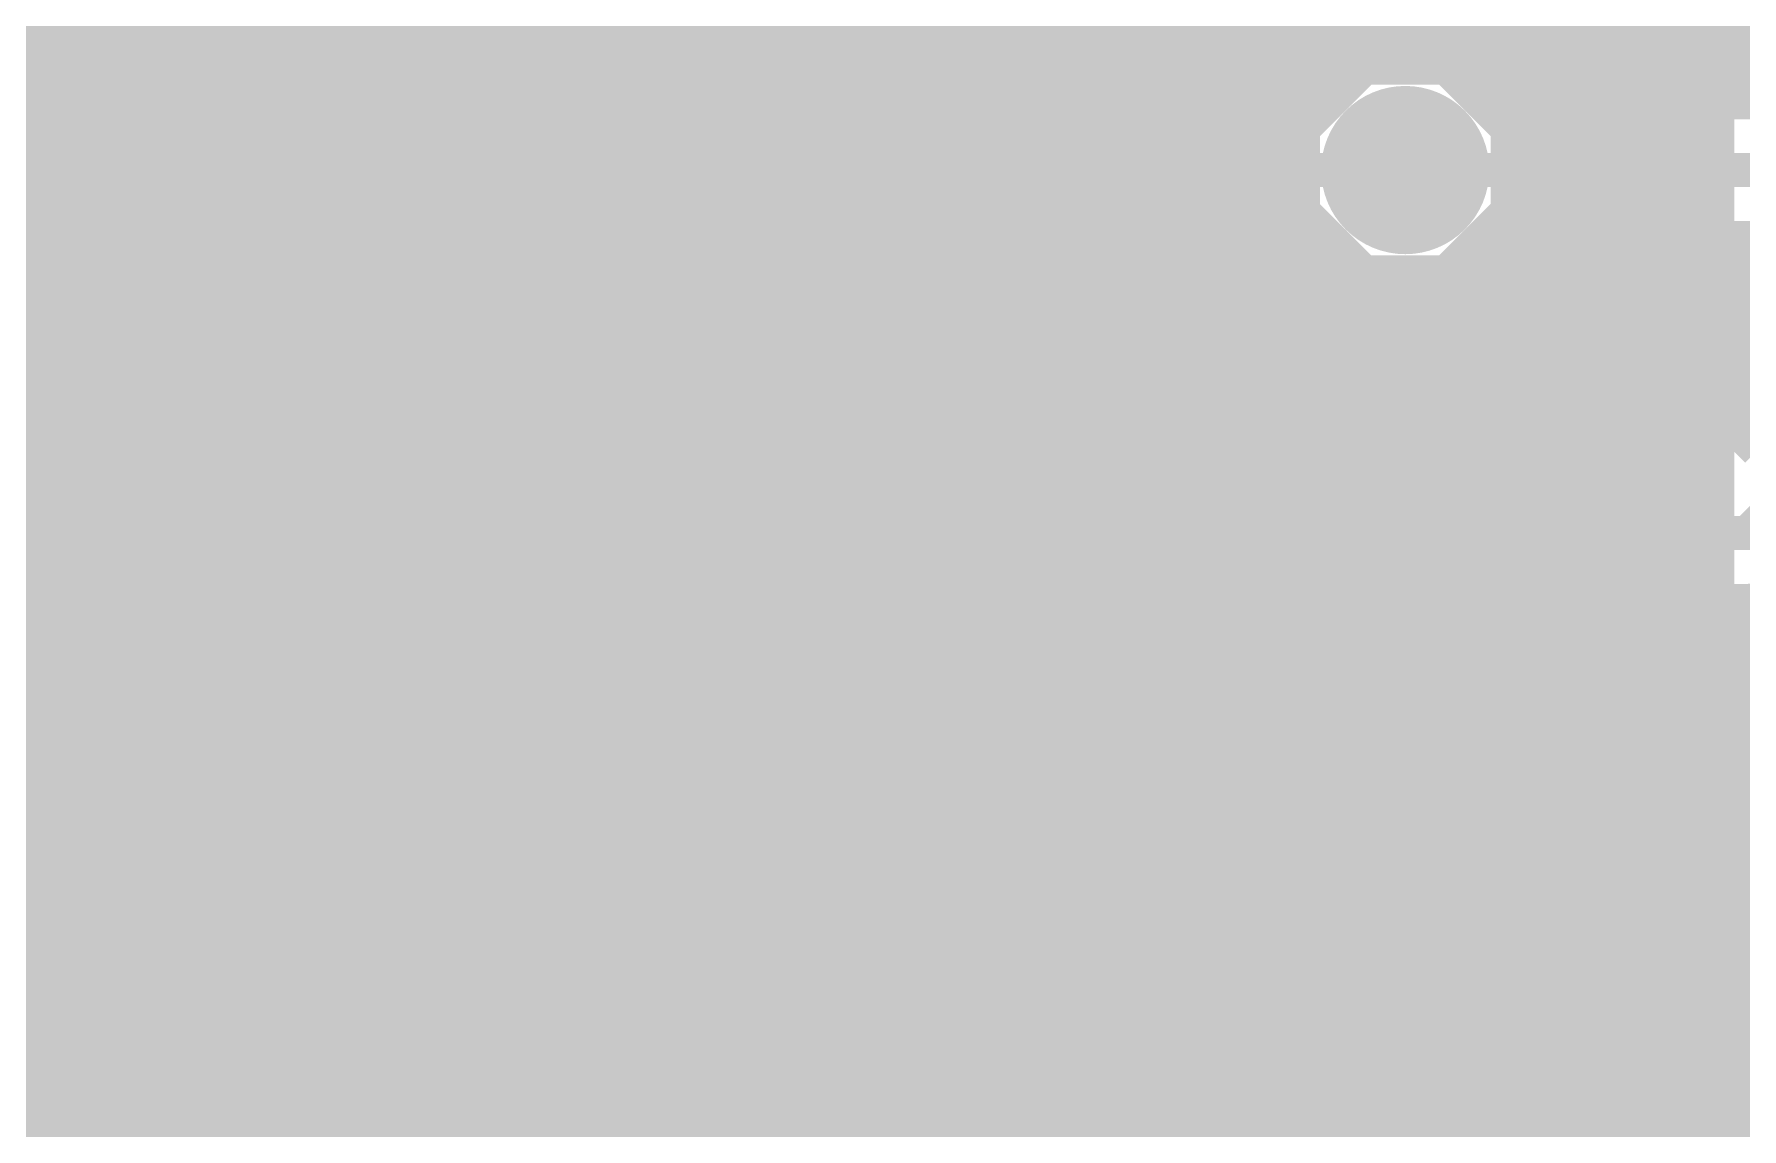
# Model space of a CAD drawing. Extents: x -6 to 196, y -52 to 46.
# Drawn here: x 6.57 to 16.73, y 0.27 to 6.78 of the extents above; entities that cross this region are included whole.
import ezdxf

# ---------------------------------------------------------------- set-up
doc = ezdxf.new("R2010")
doc.units = 0
doc.header["$MEASUREMENT"] = 0
doc.layers.get('0').update_dxf_attribs({"linetype": 'CONTINUOUS'})
for name, color, linetype in [('22-304-1_BOT', 7, 'CONTINUOUS'), ('22-304-1_DRD', 7, 'CONTINUOUS'), ('22-304-1_GND', 6, 'CONTINUOUS'), ('22-304-1_IN1', 4, 'CONTINUOUS'), ('22-304-1_SMT', 5, 'CONTINUOUS'), ('22-304-1_SPT', 10, 'CONTINUOUS'), ('22-304-1_SST', 14, 'CONTINUOUS'), ('22-304-1_TOP', 9, 'CONTINUOUS'), ('THRUHOLE_TAP', 13, 'CONTINUOUS')]:
    doc.layers.add(name, color=color, linetype=linetype)

# ---------------------------------------------------------------- blocks, each defined once
blk = doc.blocks.new('ROUND_57')
at = {"const_width": 0.35052}
blk.add_lwpolyline([(-0.17526, 0, 1), (0.17526, 0, 1)], format="xyb", close=True, dxfattribs=at)
blk = doc.blocks.new('ROUND_63')
at = {"const_width": 0.35052}
blk.add_lwpolyline([(-0.17526, 0, 1), (0.17526, 0, 1)], format="xyb", close=True, dxfattribs=at)
blk = doc.blocks.new('ROUND_83')
at = {"const_width": 0.50038}
blk.add_lwpolyline([(-0.25019, 0, 1), (0.25019, 0, 1)], format="xyb", close=True, dxfattribs=at)
blk = doc.blocks.new('ROUND_86')
at = {"const_width": 0.50038}
blk.add_lwpolyline([(-0.25019, 0, 1), (0.25019, 0, 1)], format="xyb", close=True, dxfattribs=at)
blk = doc.blocks.new('ROUND_11')
at = {"const_width": 0.35052}
blk.add_lwpolyline([(-0.17526, 0, 1), (0.17526, 0, 1)], format="xyb", close=True, dxfattribs=at)
blk = doc.blocks.new('RECTANGLE_9')
blk.add_solid([(0.9017, 0.508), (0.9017, -0.508), (-0.9017, 0.508), (-0.9017, -0.508)])
blk = doc.blocks.new('ROUND_88')
at = {"const_width": 0.10033}
blk.add_lwpolyline([(-0.050164, 0, 1), (0.050164, 0, 1)], format="xyb", close=True, dxfattribs=at)

msp = doc.modelspace()

# ---------------------------------------------------------------- linework, layer by layer
at = {"layer": '22-304-1_BOT', "const_width": 0.254}
for points in [[(15.9512, 43.942), (15.9512, -4.064)], [(16.1798, 43.942), (16.1798, -4.064)], [(16.4084, 43.942), (16.4084, -4.064)], [(7.2644, 38.67912), (7.2644, -1.46558)], [(13.8938, 38.61308), (13.8938, -1.46304)], [(13.4366, 38.58514), (13.4366, -1.46304)], [(13.6652, 38.58006), (13.6652, -1.46304)], [(14.1224, 32.67202), (14.1224, 6.2611)], [(14.351, 32.51962), (14.351, 6.5278)], [(16.51, 31.877), (16.51, -4.064)], [(9.0932, 23.66264), (9.0932, -1.49098)], [(8.8646, 23.42642), (8.8646, -1.57226)], [(14.5796, 20.04568), (14.5796, 6.62686)], [(13.208, 19.87296), (13.208, -1.46304)], [(10.4648, 19.72818), (10.4648, -1.90754)], [(15.7226, 19.71802), (15.7226, -4.064)], [(14.8082, 19.6723), (14.8082, 6.63956)], [(9.3218, 19.51736), (9.3218, -1.46304)], [(10.2362, 19.51736), (10.2362, -1.95072)], [(15.0368, 19.54784), (15.0368, 6.57352)], [(15.2654, 19.51736), (15.2654, 6.38556)], [(15.494, 19.56562), (15.494, -4.064)], [(9.5504, 19.37766), (9.5504, -1.4859)], [(9.779, 19.33956), (9.779, -1.55956)], [(10.0076, 19.37766), (10.0076, -1.69926)], [(12.9794, 16.09344), (12.9794, -1.46304)], [(12.065, 15.9512), (12.065, 6.25094)], [(7.493, 15.89532), (7.493, 5.82168)], [(12.2936, 15.8496), (12.2936, 6.25602)], [(12.5222, 15.8369), (12.5222, 6.17728)], [(12.7508, 15.90548), (12.7508, 5.969)], [(7.0358, 15.748), (7.0358, -1.50622)], [(8.636, 15.68196), (8.636, 6.03504)], [(6.8072, 15.53718), (6.8072, -1.60274)], [(7.7216, 15.58798), (7.7216, 6.12902)], [(10.6934, 15.58036), (10.6934, -1.6764)], [(6.5786, 15.46098), (6.5786, -1.77292)], [(7.9502, 15.47622), (7.9502, 6.24078)], [(8.1788, 15.45336), (8.1788, 6.2611)], [(8.4074, 15.51178), (8.4074, 6.20268)], [(11.8364, 15.45844), (11.8364, 6.16204)], [(10.922, 15.3162), (10.922, -1.54686)], [(11.6078, 15.27048), (11.6078, 5.92836)], [(11.1506, 15.2146), (11.1506, -1.47828)], [(11.3792, 15.2019), (11.3792, -1.46558)], [(16.51, 6.6802), (5.6515, 6.6802)], [(14.25702, 6.4516), (5.71246, 6.4516)], [(16.51, 6.4516), (15.20444, 6.4516)], [(7.89432, 6.223), (5.69468, 6.223)], [(11.95832, 6.223), (8.36168, 6.223)], [(14.10462, 6.223), (12.42568, 6.223)], [(16.51, 6.223), (15.35938, 6.223)], [(7.58698, 5.9944), (5.588, 5.9944)], [(11.65098, 5.9944), (8.66902, 5.9944)], [(14.05636, 5.9944), (12.73302, 5.9944)], [(16.51, 5.9944), (15.40764, 5.9944)], [(7.47522, 5.7658), (5.30098, 5.7658)], [(11.53922, 5.7658), (8.78078, 5.7658)], [(14.08684, 5.7658), (12.84478, 5.7658)], [(14.1224, 5.67436), (14.1224, -1.46304)], [(16.51, 5.7658), (15.37716, 5.7658)], [(7.45236, 5.5372), (-3.937, 5.5372)], [(11.51636, 5.5372), (8.8011, 5.5372)], [(14.2113, 5.5372), (12.8651, 5.5372)], [(16.51, 5.5372), (15.2527, 5.5372)], [(15.2654, 5.55244), (15.2654, -4.064)], [(14.351, 5.4102), (14.351, -1.46304)], [(15.0368, 5.36448), (15.0368, -4.064)], [(7.51078, 5.3086), (-3.937, 5.3086)], [(7.493, 5.35432), (7.493, -1.47574)], [(11.57478, 5.3086), (8.74268, 5.3086)], [(14.58468, 5.3086), (12.80668, 5.3086)], [(14.5796, 5.3086), (14.5796, -4.064)], [(14.8082, 5.2959), (14.8082, -4.064)], [(16.51, 5.3086), (14.87932, 5.3086)], [(11.6078, 5.24764), (11.6078, -1.4986)], [(12.7508, 5.207), (12.7508, -1.46304)], [(7.68096, 5.08), (-3.937, 5.08)], [(11.74496, 5.08), (8.57504, 5.08)], [(8.636, 5.14096), (8.636, -1.72212)], [(16.51, 5.08), (12.63904, 5.08)], [(7.7216, 5.04698), (7.7216, -1.5367)], [(8.4074, 4.97078), (8.4074, -1.9939)], [(11.8364, 5.01142), (11.8364, -1.5875)], [(12.5222, 4.99618), (12.5222, -1.46304)], [(7.9502, 4.93522), (7.9502, -1.65608)], [(8.1788, 4.91236), (8.1788, -1.87198)], [(12.065, 4.92252), (12.065, -1.74752)], [(12.2936, 4.91998), (12.2936, -1.46304)], [(16.51, 4.8514), (-3.937, 4.8514)], [(16.51, 4.6228), (-3.937, 4.6228)], [(16.51, 4.3942), (5.42036, 4.3942)], [(16.51, 4.1656), (5.65404, 4.1656)], [(16.51, 3.937), (5.74294, 3.937)], [(16.51, 3.7084), (5.74802, 3.7084)], [(16.51, 3.4798), (5.66928, 3.4798)], [(16.51, 3.2512), (5.461, 3.2512)], [(16.51, 3.0226), (1.76784, 3.0226)], [(16.51, 2.794), (2.11074, 2.794)], [(16.51, 2.5654), (2.38506, 2.5654)], [(16.51, 2.3368), (2.60858, 2.3368)], [(16.51, 2.1082), (2.79654, 2.1082)], [(16.51, 1.8796), (2.95402, 1.8796)], [(16.51, 1.651), (3.08864, 1.651)], [(16.51, 1.4224), (3.2004, 1.4224)], [(16.51, 1.1938), (3.29184, 1.1938)], [(16.51, 0.9652), (3.3655, 0.9652)], [(16.51, 0.7366), (3.42392, 0.7366)], [(16.51, 0.508), (3.46456, 0.508)], [(16.51, 0.2794), (3.48996, 0.2794)]]:
    msp.add_lwpolyline(points, dxfattribs=at)
for points in [[(14.732, 6.64464, 0.4142136), (14.05636, 5.969)], [(15.40764, 5.969, 0.4142136), (14.732, 6.64464)], [(8.128, 6.26364, 0.4142136), (7.45236, 5.588)], [(8.128, 6.26364, 0.4142136), (7.45236, 5.588)], [(8.80364, 5.588, 0.4142136), (8.128, 6.26364)], [(8.80364, 5.588, 0.4142136), (8.128, 6.26364)], [(12.192, 6.26364, 0.4142136), (11.51636, 5.588)], [(12.192, 6.26364, 0.4142136), (11.51636, 5.588)], [(12.86764, 5.588, 0.4142136), (12.192, 6.26364)], [(12.86764, 5.588, 0.4142136), (12.192, 6.26364)], [(14.05636, 5.969, 0.4142136), (14.732, 5.29336)], [(14.732, 5.29336, 0.4142136), (15.40764, 5.969)], [(7.45236, 5.588, 0.4142136), (8.128, 4.91236)], [(7.45236, 5.588, 0.4142136), (8.128, 4.91236)], [(8.128, 4.91236, 0.4142136), (8.80364, 5.588)], [(8.128, 4.91236, 0.4142136), (8.80364, 5.588)], [(11.51636, 5.588, 0.4142136), (12.192, 4.91236)], [(11.51636, 5.588, 0.4142136), (12.192, 4.91236)], [(12.192, 4.91236, 0.4142136), (12.86764, 5.588)], [(12.192, 4.91236, 0.4142136), (12.86764, 5.588)]]:
    msp.add_lwpolyline(points, format="xyb", dxfattribs=at)
at = {"layer": '22-304-1_DRD', "const_width": 0.254}
for points in [[(14.478, 6.604), (14.097, 6.223)], [(14.986, 6.604), (14.478, 6.604)], [(15.367, 6.223), (14.986, 6.604)], [(7.874, 6.223), (7.493, 5.842)], [(7.874, 6.223), (7.493, 5.842)], [(8.382, 6.223), (7.874, 6.223)], [(8.382, 6.223), (7.874, 6.223)], [(8.763, 5.842), (8.382, 6.223)], [(8.763, 5.842), (8.382, 6.223)], [(11.938, 6.223), (11.557, 5.842)], [(11.938, 6.223), (11.557, 5.842)], [(12.446, 6.223), (11.938, 6.223)], [(12.446, 6.223), (11.938, 6.223)], [(12.827, 5.842), (12.446, 6.223)], [(12.827, 5.842), (12.446, 6.223)], [(14.097, 6.223), (14.097, 5.715)], [(15.367, 5.715), (15.367, 6.223)], [(7.493, 5.842), (7.493, 5.334)], [(7.493, 5.842), (7.493, 5.334)], [(8.763, 5.334), (8.763, 5.842)], [(8.763, 5.334), (8.763, 5.842)], [(11.557, 5.842), (11.557, 5.334)], [(11.557, 5.842), (11.557, 5.334)], [(12.827, 5.334), (12.827, 5.842)], [(12.827, 5.334), (12.827, 5.842)], [(14.097, 5.715), (14.478, 5.334)], [(14.986, 5.334), (15.367, 5.715)], [(7.493, 5.334), (7.874, 4.953)], [(7.493, 5.334), (7.874, 4.953)], [(8.382, 4.953), (8.763, 5.334)], [(8.382, 4.953), (8.763, 5.334)], [(11.557, 5.334), (11.938, 4.953)], [(11.557, 5.334), (11.938, 4.953)], [(12.446, 4.953), (12.827, 5.334)], [(12.446, 4.953), (12.827, 5.334)], [(14.478, 5.334), (14.986, 5.334)], [(7.874, 4.953), (8.382, 4.953)], [(7.874, 4.953), (8.382, 4.953)], [(11.938, 4.953), (12.446, 4.953)], [(11.938, 4.953), (12.446, 4.953)], [(12.446, 2.921), (12.065, 2.54)], [(12.446, 2.921), (12.065, 2.54)], [(12.954, 2.921), (12.446, 2.921)], [(12.954, 2.921), (12.446, 2.921)], [(13.335, 2.54), (12.954, 2.921)], [(13.335, 2.54), (12.954, 2.921)], [(8.001, 2.794), (7.62, 2.413)], [(8.509, 2.794), (8.001, 2.794)], [(8.89, 2.413), (8.509, 2.794)], [(12.065, 2.54), (12.065, 2.032)], [(12.065, 2.54), (12.065, 2.032)], [(13.335, 2.032), (13.335, 2.54)], [(13.335, 2.032), (13.335, 2.54)], [(7.62, 2.413), (7.62, 1.905)], [(8.89, 1.905), (8.89, 2.413)], [(12.065, 2.032), (12.446, 1.651)], [(12.065, 2.032), (12.446, 1.651)], [(12.954, 1.651), (13.335, 2.032)], [(12.954, 1.651), (13.335, 2.032)], [(7.62, 1.905), (8.001, 1.524)], [(8.509, 1.524), (8.89, 1.905)], [(12.446, 1.651), (12.954, 1.651)], [(12.446, 1.651), (12.954, 1.651)], [(8.001, 1.524), (8.509, 1.524)]]:
    msp.add_lwpolyline(points, dxfattribs=at)
at = {"layer": '22-304-1_IN1'}
for points, const_width in [([(7.493, 14.04874), (7.493, 4.318)], 0.254), ([(9.0932, 14.04874), (9.0932, 4.318)], 0.254), ([(9.3218, 14.04874), (9.3218, 4.318)], 0.254), ([(10.922, 11.557), (10.922, 4.318)], 0.254), ([(12.5222, 11.557), (12.5222, 4.318)], 0.254), ([(15.7226, 11.557), (15.7226, 6.39826)], 0.254), ([(15.9512, 11.557), (15.9512, 6.39826)], 0.254), ([(16.1798, 11.557), (16.1798, 6.39826)], 0.254), ([(16.4084, 11.557), (16.4084, 6.39826)], 0.254), ([(16.637, 11.557), (16.637, 6.39826)], 0.254), ([(7.2644, 9.63168), (7.2644, 4.318)], 0.254), ([(7.7216, 9.63168), (7.7216, 4.318)], 0.254), ([(10.6934, 9.63168), (10.6934, 4.318)], 0.254), ([(11.1506, 9.63168), (11.1506, 4.318)], 0.254), ([(15.494, 9.54532), (15.494, 6.39826)], 0.254), ([(12.7508, 9.43864), (12.7508, 4.318)], 0.254), ([(13.8938, 9.398), (13.8938, 4.318)], 0.254), ([(7.0358, 9.2583), (7.0358, 4.318)], 0.254), ([(7.9502, 9.2583), (7.9502, 4.318)], 0.254), ([(8.8646, 9.30402), (8.8646, 4.318)], 0.254), ([(9.5504, 9.30402), (9.5504, 4.318)], 0.254), ([(10.4648, 9.2583), (10.4648, 4.318)], 0.254), ([(11.3792, 9.2583), (11.3792, 4.318)], 0.254), ([(12.2936, 9.30402), (12.2936, 4.318)], 0.254), ([(6.8072, 9.13384), (6.8072, 4.318)], 0.254), ([(8.1788, 9.13384), (8.1788, 4.318)], 0.254), ([(8.636, 9.15162), (8.636, 4.318)], 0.254), ([(9.779, 9.15162), (9.779, 4.318)], 0.254), ([(10.2362, 9.13384), (10.2362, 4.318)], 0.254), ([(11.6078, 9.13384), (11.6078, 4.318)], 0.254), ([(12.065, 9.15162), (12.065, 4.318)], 0.254), ([(12.9794, 9.20242), (12.9794, 4.318)], 0.254), ([(13.6652, 9.18718), (13.6652, 4.318)], 0.254), ([(6.5786, 9.10336), (6.5786, 4.318)], 0.254), ([(8.4074, 9.10336), (8.4074, 4.318)], 0.254), ([(10.0076, 9.10336), (10.0076, 4.318)], 0.254), ([(11.8364, 9.10336), (11.8364, 4.318)], 0.254), ([(13.208, 9.11352), (13.208, 4.318)], 0.254), ([(13.4366, 9.11098), (13.4366, 4.318)], 0.254), ([(137.414, 6.79196), (136.33704, 6.79196), (136.144, 6.985), (133.985, 6.985), (131.826, 4.826), (124.333, 4.826), (122.682, 3.175), (92.583, 3.175), (90.297, 5.461), (81.407, 5.461), (80.518, 6.35), (67.183, 6.35), (66.548, 6.985), (23.241, 6.985), (22.479, 7.747), (21.209, 7.747), (20.574, 7.112), (19.812, 7.112), (19.304, 6.604), (18.923, 6.604), (18.288, 5.969), (14.732, 5.969)], 0.2032), ([(15.2654, 7.59714), (15.2654, 6.39826)], 0.254), ([(137.16, 5.588), (136.652, 5.588), (135.763, 6.477), (134.112, 6.477), (131.953, 4.318), (124.46, 4.318), (122.809, 2.667), (92.456, 2.667), (90.17, 4.953), (81.28, 4.953), (80.391, 5.842), (66.929, 5.842), (66.294, 6.477), (22.987, 6.477), (22.225, 7.239), (21.336, 7.239), (20.701, 6.604), (19.939, 6.604), (19.431, 6.096), (19.05, 6.096), (16.764, 3.81), (5.08, 3.81)], 0.2032), ([(14.1224, 7.27202), (14.1224, 6.2611)], 0.254), ([(15.0368, 7.22376), (15.0368, 6.57352)], 0.254), ([(14.351, 7.11708), (14.351, 6.5278)], 0.254), ([(14.8082, 7.0993), (14.8082, 6.63956)], 0.254), ([(14.5796, 7.06882), (14.5796, 6.62686)], 0.254), ([(18.54454, 6.8326), (-3.937, 6.8326)], 0.254), ([(14.49832, 6.604), (-3.937, 6.604)], 0.254), ([(18.31594, 6.604), (14.96568, 6.604)], 0.254), ([(5.03936, 6.39064), (5.08, 6.35), (5.842, 5.588), (8.128, 5.588)], 0.4318), ([(18.1102, 6.39826), (15.25524, 6.39826)], 0.254), ([(14.19098, 6.3754), (-3.937, 6.3754)], 0.254), ([(14.07922, 6.1468), (-3.937, 6.1468)], 0.254), ([(14.05636, 5.9182), (-3.937, 5.9182)], 0.254), ([(14.11478, 5.6896), (-3.937, 5.6896)], 0.254), ([(8.128, 5.588), (12.192, 5.588)], 0.4318), ([(14.1224, 5.67436), (14.1224, 4.318)], 0.254), ([(17.88922, 5.53974), (15.25524, 5.53974)], 0.254), ([(15.2654, 5.53974), (15.2654, 4.318)], 0.254), ([(15.494, 5.53974), (15.494, 4.318)], 0.254), ([(15.7226, 5.53974), (15.7226, 4.318)], 0.254), ([(15.9512, 5.53974), (15.9512, 4.318)], 0.254), ([(16.1798, 5.53974), (16.1798, 4.318)], 0.254), ([(16.4084, 5.53974), (16.4084, 4.318)], 0.254), ([(16.637, 5.53974), (16.637, 4.318)], 0.254), ([(17.88922, 5.53974), (16.66494, 4.318)], 0.254), ([(14.28496, 5.461), (-3.937, 5.461)], 0.254), ([(14.351, 5.4102), (14.351, 4.318)], 0.254), ([(15.0368, 5.36448), (15.0368, 4.318)], 0.254), ([(17.80794, 5.461), (15.17904, 5.461)], 0.254), ([(14.5796, 5.3086), (14.5796, 4.318)], 0.254), ([(14.8082, 5.2959), (14.8082, 4.318)], 0.254), ([(17.57934, 5.2324), (-3.937, 5.2324)], 0.254), ([(17.35074, 5.0038), (-3.937, 5.0038)], 0.254), ([(17.12214, 4.7752), (-3.937, 4.7752)], 0.254), ([(16.89354, 4.5466), (-3.937, 4.5466)], 0.254), ([(16.66494, 4.318), (5.52704, 4.318)], 0.254), ([(16.764, 3.38074), (5.60324, 3.38074)], 0.254), ([(6.5786, 3.38074), (6.5786, -1.77292)], 0.254), ([(6.8072, 3.38074), (6.8072, -1.60274)], 0.254), ([(7.0358, 3.38074), (7.0358, -1.50622)], 0.254), ([(7.2644, 3.38074), (7.2644, -1.46558)], 0.254), ([(7.493, 3.38074), (7.493, -1.47574)], 0.254), ([(7.7216, 3.38074), (7.7216, 2.57556)], 0.254), ([(7.9502, 3.38074), (7.9502, 2.76352)], 0.254), ([(8.1788, 3.38074), (8.1788, 2.82956)], 0.254), ([(8.4074, 3.38074), (8.4074, 2.81686)], 0.254), ([(8.636, 3.38074), (8.636, 2.7178)], 0.254), ([(8.8646, 3.38074), (8.8646, 2.4511)], 0.254), ([(9.0932, 3.38074), (9.0932, -1.49098)], 0.254), ([(9.3218, 3.38074), (9.3218, -1.46304)], 0.254), ([(9.5504, 3.38074), (9.5504, -1.4859)], 0.254), ([(9.779, 3.38074), (9.779, -1.55956)], 0.254), ([(10.0076, 3.38074), (10.0076, -1.69926)], 0.254), ([(10.2362, 3.38074), (10.2362, -1.95072)], 0.254), ([(10.4648, 3.38074), (10.4648, -1.90754)], 0.254), ([(10.6934, 3.38074), (10.6934, -1.6764)], 0.254), ([(10.922, 3.38074), (10.922, -1.54686)], 0.254), ([(11.1506, 3.38074), (11.1506, -1.47828)], 0.254), ([(11.3792, 3.38074), (11.3792, -1.46558)], 0.254), ([(11.6078, 3.38074), (11.6078, -1.4986)], 0.254), ([(11.8364, 3.38074), (11.8364, -1.5875)], 0.254), ([(12.065, 3.38074), (12.065, 2.51968)], 0.254), ([(12.2936, 3.38074), (12.2936, 2.82702)], 0.254), ([(12.5222, 3.38074), (12.5222, 2.93878)], 0.254), ([(12.7508, 3.38074), (12.7508, 2.9591)], 0.254), ([(12.9794, 3.38074), (12.9794, 2.90068)], 0.254), ([(13.208, 3.38074), (13.208, 2.73304)], 0.254), ([(13.4366, 3.38074), (13.4366, -1.46304)], 0.254), ([(13.6652, 3.38074), (13.6652, -1.46304)], 0.254), ([(13.8938, 3.38074), (13.8938, -1.46304)], 0.254), ([(14.1224, 3.38074), (14.1224, -1.46304)], 0.254), ([(14.351, 3.38074), (14.351, -1.46304)], 0.254), ([(14.5796, 3.38074), (14.5796, -4.04876)], 0.254), ([(14.8082, 3.38074), (14.8082, -4.04876)], 0.254), ([(15.0368, 3.38074), (15.0368, -4.04876)], 0.254), ([(15.2654, 3.38074), (15.2654, -4.04622)], 0.254), ([(15.494, 3.38074), (15.494, -4.04622)], 0.254), ([(15.7226, 3.38074), (15.7226, -4.04622)], 0.254), ([(15.9512, 3.38074), (15.9512, -4.04622)], 0.254), ([(16.1798, 3.38074), (16.1798, -4.04622)], 0.254), ([(16.4084, 3.38074), (16.4084, -4.04622)], 0.254), ([(16.637, 3.38074), (16.637, -4.04622)], 0.254), ([(56.10352, 3.2512), (5.461, 3.2512)], 0.254), ([(55.9816, 3.0226), (-3.937, 3.0226)], 0.254), ([(8.02132, 2.794), (-3.937, 2.794)], 0.254), ([(12.25296, 2.794), (8.48868, 2.794)], 0.254), ([(55.91048, 2.794), (13.14704, 2.794)], 0.254), ([(7.71398, 2.5654), (-3.937, 2.5654)], 0.254), ([(12.08278, 2.5654), (8.79602, 2.5654)], 0.254), ([(55.88254, 2.5654), (13.31468, 2.5654)], 0.254), ([(7.60222, 2.3368), (-3.937, 2.3368)], 0.254), ([(12.02436, 2.3368), (8.90778, 2.3368)], 0.254), ([(55.89524, 2.3368), (13.3731, 2.3368)], 0.254), ([(7.57936, 2.1082), (-3.937, 2.1082)], 0.254), ([(12.04722, 2.1082), (8.9281, 2.1082)], 0.254), ([(12.065, 2.05232), (12.065, -1.74752)], 0.254), ([(55.94858, 2.1082), (13.35278, 2.1082)], 0.254), ([(7.63778, 1.8796), (0.42164, 1.8796)], 0.254), ([(8.8646, 1.86436), (8.8646, -1.57226)], 0.254), ([(12.15898, 1.8796), (8.86968, 1.8796)], 0.254), ([(13.208, 1.83896), (13.208, -1.46304)], 0.254), ([(56.04764, 1.8796), (13.24102, 1.8796)], 0.254), ([(7.7216, 1.74244), (7.7216, -1.5367)], 0.254), ([(12.2936, 1.74498), (12.2936, -1.46304)], 0.254), ([(7.80796, 1.651), (0.9906, 1.651)], 0.254), ([(12.46632, 1.651), (8.70204, 1.651)], 0.254), ([(12.5222, 1.63322), (12.5222, -1.46304)], 0.254), ([(12.7508, 1.61036), (12.7508, -1.46304)], 0.254), ([(56.20766, 1.651), (12.93368, 1.651)], 0.254), ([(12.9794, 1.66878), (12.9794, -1.46304)], 0.254), ([(7.9502, 1.55448), (7.9502, -1.65608)], 0.254), ([(8.636, 1.6002), (8.636, -1.72212)], 0.254), ([(56.4642, 1.4224), (1.29794, 1.4224)], 0.254), ([(8.1788, 1.4859), (8.1788, -1.87198)], 0.254), ([(8.4074, 1.4986), (8.4074, -1.9939)], 0.254), ([(55.88254, 1.1938), (1.5113, 1.1938)], 0.254), ([(55.88254, 0.9652), (1.66624, 0.9652)], 0.254), ([(55.88254, 0.7366), (1.78054, 0.7366)], 0.254), ([(55.88254, 0.508), (1.85674, 0.508)], 0.254), ([(19.84502, 0.2794), (1.905, 0.2794)], 0.254)]:
    msp.add_lwpolyline(points, dxfattribs=dict(at, const_width=const_width))
at = {"layer": '22-304-1_IN1', "const_width": 0.254}
for points in [[(14.732, 6.64464, 0.4142136), (14.05636, 5.969)], [(15.25524, 6.39826, 0.2246031), (14.732, 6.64579)], [(14.05636, 5.969, 0.4142136), (14.732, 5.29336)], [(14.732, 5.29336, 0.2246029), (15.25435, 5.54047)], [(16.764, 3.38074, 0.1989115), (17.06753, 3.50647)], [(16.764, 3.38074, 0.1989115), (17.06753, 3.50647)], [(12.7, 2.96164, 0.4142136), (12.02436, 2.286)], [(13.37564, 2.286, 0.4142136), (12.7, 2.96164)], [(8.255, 2.83464, 0.4142136), (7.57936, 2.159)], [(8.93064, 2.159, 0.4142136), (8.255, 2.83464)], [(12.02436, 2.286, 0.4142136), (12.7, 1.61036)], [(12.7, 1.61036, 0.4142136), (13.37564, 2.286)], [(7.57936, 2.159, 0.4142136), (8.255, 1.48336)], [(8.255, 1.48336, 0.4142136), (8.93064, 2.159)]]:
    msp.add_lwpolyline(points, format="xyb", dxfattribs=at)
at = {"layer": '22-304-1_SST'}
for points, const_width in [([(5.93598, 6.57098), (14.38402, 6.57098), (14.38402, 12.09548), (14.0589, 12.4206), (14.38402, 12.74572), (14.38402, 14.6939), (14.0589, 15.01902), (5.93598, 15.01902), (5.93598, 6.57098)], 0.20066), ([(9.652, -0.127), (6.858, -0.127), (6.858, 5.207), (9.652, 5.207), (9.652, -0.127)], 0.1524), ([(14.097, -0.127), (11.303, -0.127), (11.303, 5.207), (14.097, 5.207), (14.097, -0.127)], 0.1524), ([(15.09776, 3.8862), (15.09776, 3.5306), (15.26794, 3.41122), (15.43812, 3.41122), (15.60576, 3.5306), (15.60576, 3.8862), (14.58976, 3.8862)], 0.1524), ([(15.09776, 3.58902), (14.58976, 3.41122)], 0.1524), ([(14.58976, 2.6924), (14.58976, 2.92862)], 0.1524), ([(14.58976, 2.80924), (15.60576, 2.80924), (15.43812, 2.92862)], 0.1524), ([(5.44576, 2.55524), (6.46176, 2.55524), (6.29412, 2.67462)], 0.1524), ([(15.09776, 1.91262), (15.26794, 1.8542), (15.43812, 1.8542), (15.60576, 1.91262), (15.60576, 2.26822), (15.43812, 2.32664), (15.26794, 2.32664), (15.09776, 2.26822), (15.09776, 1.91262), (14.93012, 1.8542), (14.75994, 1.8542), (14.58976, 1.91262), (14.58976, 2.26822), (14.75994, 2.32664), (14.93012, 2.32664), (15.09776, 2.26822)], 0.1524)]:
    msp.add_lwpolyline(points, dxfattribs=dict(at, const_width=const_width))
at = {"layer": '22-304-1_TOP'}
for points, const_width in [([(14.351, 13.081), (14.351, 6.5278)], 0.254), ([(14.5796, 13.081), (14.5796, 6.62686)], 0.254), ([(14.8082, 13.081), (14.8082, 6.63956)], 0.254), ([(15.0368, 13.081), (15.0368, 6.57352)], 0.254), ([(15.2654, 13.081), (15.2654, 6.38556)], 0.254), ([(15.494, 13.081), (15.494, -4.064)], 0.254), ([(15.7226, 13.081), (15.7226, -4.064)], 0.254), ([(15.9512, 13.081), (15.9512, -4.064)], 0.254), ([(16.1798, 13.081), (16.1798, -4.064)], 0.254), ([(16.4084, 13.081), (16.4084, -4.064)], 0.254), ([(16.56334, 13.081), (16.56334, -3.937)], 0.254), ([(14.28496, 8.89762), (14.28496, 6.59384)], 0.254), ([(7.33552, -2.54), (6.477, -1.68148), (6.477, 5.334), (7.88416, 6.74116), (7.88416, 7.74446)], 0.4318), ([(8.128, 5.588), (8.5344, 5.9944), (8.5344, 7.74446)], 0.4318), ([(8.5344, 7.74446), (8.5344, 5.9944), (8.128, 5.588)], 0.4318), ([(8.255, 4.2164), (8.5344, 4.2164), (9.18464, 4.86664), (9.18464, 7.74446)], 0.4318), ([(9.3345, -2.54), (9.3345, -2.2225), (9.83488, -1.72212), (9.83488, 7.74446)], 0.4318), ([(10.48512, 7.74446), (10.48512, -1.6891), (11.33602, -2.54)], 0.4318), ([(12.7, 4.2164), (12.0396, 4.2164), (11.13536, 5.12064), (11.13536, 7.74446)], 0.4318), ([(12.192, 5.588), (11.7856, 5.9944), (11.7856, 7.74446), (11.7856, 5.9944), (12.192, 5.588)], 0.4318), ([(12.43584, 7.74446), (12.43584, 6.74116), (14.351, 4.826), (14.351, -0.127), (13.335, -1.143), (13.335, -2.54)], 0.4318), ([(5.08, 3.81), (5.08, 4.699), (7.23392, 6.85292), (7.23392, 7.74446)], 0.2032), ([(14.732, 5.969), (13.97, 5.969), (13.08354, 6.85292), (13.08354, 7.74446)], 0.2032), ([(13.94968, 6.59384), (14.1478, 6.39826)], 0.254), ([(14.28496, 6.59384), (13.94968, 6.59384)], 0.254), ([(14.1224, 6.59384), (14.1224, 6.42112)], 0.254), ([(16.56334, 6.6802), (14.28496, 6.6802)], 0.254), ([(14.25702, 6.4516), (14.09192, 6.4516)], 0.254), ([(14.20876, 6.39826), (14.1478, 6.39826)], 0.254), ([(16.56334, 6.4516), (15.20444, 6.4516)], 0.254), ([(16.56334, 6.223), (15.35938, 6.223)], 0.254), ([(16.56334, 5.9944), (15.40764, 5.9944)], 0.254), ([(16.56334, 5.7658), (15.37716, 5.7658)], 0.254), ([(7.45236, 5.54228), (7.02056, 5.10794)], 0.254), ([(16.56334, 5.5372), (15.2527, 5.5372)], 0.254), ([(15.2654, 5.55244), (15.2654, -4.064)], 0.254), ([(15.0368, 5.36448), (15.0368, -4.064)], 0.254), ([(7.51078, 5.3086), (7.21868, 5.3086)], 0.254), ([(7.2644, 5.35432), (7.2644, 5.05206)], 0.254), ([(7.493, 5.35432), (7.493, 5.05206)], 0.254), ([(14.64564, 5.29844), (14.73454, 5.20954)], 0.254), ([(14.8082, 5.2959), (14.8082, 5.1181)], 0.254), ([(16.56334, 5.3086), (14.87932, 5.3086)], 0.254), ([(7.02056, 5.10794), (7.02056, -1.45796)], 0.254), ([(7.68096, 5.08), (7.02056, 5.08)], 0.254), ([(7.0358, 5.12572), (7.0358, -1.4732)], 0.254), ([(16.56334, 5.08), (14.83106, 5.08)], 0.254), ([(7.71652, 5.05206), (7.02564, 5.05206)], 0.254), ([(7.02564, 5.05206), (7.02564, 3.38074)], 0.254), ([(16.56334, 4.8514), (14.89202, 4.8514)], 0.254), ([(14.89456, 4.826), (14.89456, -0.127)], 0.254), ([(16.56334, 4.6228), (14.89456, 4.6228)], 0.254), ([(11.02614, 4.46024), (11.02614, -1.46558)], 0.254), ([(11.02614, 4.46024), (11.47064, 4.01574)], 0.254), ([(11.09218, 4.3942), (11.02614, 4.3942)], 0.254), ([(16.56334, 4.3942), (14.89456, 4.3942)], 0.254), ([(11.1506, 4.33832), (11.1506, -1.47828)], 0.254), ([(11.32332, 4.1656), (11.02614, 4.1656)], 0.254), ([(16.56334, 4.1656), (14.89456, 4.1656)], 0.254), ([(11.3792, 4.10972), (11.3792, -1.46558)], 0.254), ([(11.47064, 4.01574), (11.47064, 3.38074)], 0.254), ([(11.47064, 3.937), (11.02614, 3.937)], 0.254), ([(16.56334, 3.937), (14.89456, 3.937)], 0.254), ([(11.47064, 3.7084), (11.02614, 3.7084)], 0.254), ([(16.56334, 3.7084), (14.89456, 3.7084)], 0.254), ([(11.47064, 3.4798), (11.02614, 3.4798)], 0.254), ([(16.56334, 3.4798), (14.89456, 3.4798)], 0.254), ([(9.29132, 3.38074), (7.02564, 3.38074)], 0.254), ([(7.2644, 3.38074), (7.2644, 1.69926)], 0.254), ([(7.493, 3.38074), (7.493, 1.69926)], 0.254), ([(7.7216, 3.38074), (7.7216, 1.69926)], 0.254), ([(7.9502, 3.38074), (7.9502, 1.69926)], 0.254), ([(8.1788, 3.38074), (8.1788, 1.69926)], 0.254), ([(8.4074, 3.38074), (8.4074, 1.69926)], 0.254), ([(8.636, 3.38074), (8.636, 1.69926)], 0.254), ([(8.8646, 3.38074), (8.8646, 1.69926)], 0.254), ([(9.0932, 3.38074), (9.0932, 1.69926)], 0.254), ([(9.29132, 3.38074), (9.29132, 1.69926)], 0.254), ([(13.80744, 3.38074), (11.47064, 3.38074)], 0.254), ([(11.6078, 3.38074), (11.6078, 1.69926)], 0.254), ([(11.8364, 3.38074), (11.8364, 1.69926)], 0.254), ([(12.065, 3.38074), (12.065, 1.69926)], 0.254), ([(12.2936, 3.38074), (12.2936, 1.69926)], 0.254), ([(12.5222, 3.38074), (12.5222, 1.69926)], 0.254), ([(12.7508, 3.38074), (12.7508, 1.69926)], 0.254), ([(12.9794, 3.38074), (12.9794, 1.69926)], 0.254), ([(13.208, 3.38074), (13.208, 1.69926)], 0.254), ([(13.4366, 3.38074), (13.4366, 1.69926)], 0.254), ([(13.6652, 3.38074), (13.6652, 1.69926)], 0.254), ([(13.80744, 3.38074), (13.80744, 1.69926)], 0.254), ([(9.29132, 3.2512), (7.02056, 3.2512)], 0.254), ([(13.80744, 3.2512), (11.02614, 3.2512)], 0.254), ([(16.56334, 3.2512), (14.89456, 3.2512)], 0.254), ([(9.29132, 3.0226), (7.02056, 3.0226)], 0.254), ([(13.80744, 3.0226), (11.02614, 3.0226)], 0.254), ([(16.56334, 3.0226), (14.89456, 3.0226)], 0.254), ([(9.29132, 2.794), (7.02056, 2.794)], 0.254), ([(13.80744, 2.794), (11.02614, 2.794)], 0.254), ([(16.56334, 2.794), (14.89456, 2.794)], 0.254), ([(9.29132, 2.5654), (7.02056, 2.5654)], 0.254), ([(13.80744, 2.5654), (11.02614, 2.5654)], 0.254), ([(16.56334, 2.5654), (14.89456, 2.5654)], 0.254), ([(9.29132, 2.3368), (7.02056, 2.3368)], 0.254), ([(13.80744, 2.3368), (11.02614, 2.3368)], 0.254), ([(16.56334, 2.3368), (14.89456, 2.3368)], 0.254), ([(12.7, 2.286), (12.7, 0.8636)], 0.2032), ([(12.7, 2.286), (12.7, 0.8636)], 0.2032), ([(8.255, 0.8636), (8.255, 2.159)], 0.2032), ([(9.29132, 2.1082), (7.02056, 2.1082)], 0.254), ([(13.80744, 2.1082), (11.02614, 2.1082)], 0.254), ([(16.56334, 2.1082), (14.89456, 2.1082)], 0.254), ([(9.29132, 1.8796), (7.02056, 1.8796)], 0.254), ([(13.80744, 1.8796), (11.02614, 1.8796)], 0.254), ([(16.56334, 1.8796), (14.89456, 1.8796)], 0.254), ([(7.02564, 1.69926), (7.02564, 0.02794)], 0.254), ([(9.29132, 1.69926), (7.02564, 1.69926)], 0.254), ([(8.255, 1.69926), (8.255, 0.8636)], 0.254), ([(11.47064, 1.651), (11.02614, 1.651)], 0.254), ([(11.47064, 1.69926), (11.47064, 0.02794)], 0.254), ([(13.80744, 1.69926), (11.47064, 1.69926)], 0.254), ([(12.7, 1.69926), (12.7, 0.8636)], 0.254), ([(16.56334, 1.651), (14.89456, 1.651)], 0.254), ([(11.47064, 1.4224), (11.02614, 1.4224)], 0.254), ([(16.56334, 1.4224), (14.89456, 1.4224)], 0.254), ([(11.47064, 1.1938), (11.02614, 1.1938)], 0.254), ([(16.56334, 1.1938), (14.89456, 1.1938)], 0.254), ([(11.47064, 0.9652), (11.02614, 0.9652)], 0.254), ([(16.56334, 0.9652), (14.89456, 0.9652)], 0.254), ([(8.255, 0.02794), (8.255, 0.8636)], 0.254), ([(11.47064, 0.8636), (12.7, 0.8636)], 0.254), ([(12.7, 0.02794), (12.7, 0.8636)], 0.254), ([(11.47064, 0.7366), (11.02614, 0.7366)], 0.254), ([(16.56334, 0.7366), (14.89456, 0.7366)], 0.254), ([(11.47064, 0.508), (11.02614, 0.508)], 0.254), ([(16.56334, 0.508), (14.89456, 0.508)], 0.254), ([(11.47064, 0.2794), (11.02614, 0.2794)], 0.254), ([(16.56334, 0.2794), (14.89456, 0.2794)], 0.254)]:
    msp.add_lwpolyline(points, dxfattribs=dict(at, const_width=const_width))
at = {"layer": '22-304-1_TOP', "const_width": 0.254}
for points in [[(14.732, 6.64464, 0.224604), (14.20965, 6.39753)], [(15.40764, 5.969, 0.4142136), (14.732, 6.64464)], [(14.732, 5.29336, 0.4142136), (15.40764, 5.969)], [(7.45236, 5.54228, 0.215352), (7.7156, 5.05087)], [(7.45236, 5.54228, 0.215352), (7.7156, 5.05087)], [(14.64564, 5.29844, 0.0320317), (14.732, 5.2929)], [(14.89456, 4.826, 0.1989124), (14.73536, 5.21036)]]:
    msp.add_lwpolyline(points, format="xyb", dxfattribs=at)

# ---------------------------------------------------------------- block references
at = {"layer": '22-304-1_BOT'}
for name, p in [('ROUND_57', (14.732, 5.969)), ('ROUND_57', (8.128, 5.588)), ('ROUND_57', (12.192, 5.588)), ('ROUND_63', (12.7, 2.286)), ('ROUND_63', (8.255, 2.159))]:
    msp.add_blockref(name, p, dxfattribs=at)
at = {"layer": '22-304-1_GND'}
for name, p in [('ROUND_83', (14.732, 5.969)), ('ROUND_83', (8.128, 5.588)), ('ROUND_83', (12.192, 5.588)), ('ROUND_86', (12.7, 2.286)), ('ROUND_86', (8.255, 2.159))]:
    msp.add_blockref(name, p, dxfattribs=at)
at = {"layer": '22-304-1_IN1'}
for name, p in [('ROUND_11', (14.732, 5.969)), ('ROUND_57', (8.128, 5.588)), ('ROUND_57', (12.192, 5.588)), ('ROUND_57', (12.7, 2.286)), ('ROUND_57', (8.255, 2.159))]:
    msp.add_blockref(name, p, dxfattribs=at)
at = {"layer": '22-304-1_SMT'}
for p in [(8.255, 4.2164), (12.7, 4.2164), (8.255, 0.8636), (12.7, 0.8636)]:
    msp.add_blockref('RECTANGLE_9', p, dxfattribs=at)
at = {"layer": '22-304-1_SPT'}
for p in [(8.255, 4.2164), (12.7, 4.2164), (8.255, 0.8636), (12.7, 0.8636)]:
    msp.add_blockref('RECTANGLE_9', p, dxfattribs=at)
at = {"layer": '22-304-1_TOP'}
for name, p in [('ROUND_57', (14.732, 5.969)), ('ROUND_57', (8.128, 5.588)), ('ROUND_57', (12.192, 5.588)), ('RECTANGLE_9', (8.255, 4.2164)), ('RECTANGLE_9', (12.7, 4.2164)), ('ROUND_57', (12.7, 2.286)), ('ROUND_57', (8.255, 2.159)), ('RECTANGLE_9', (8.255, 0.8636)), ('RECTANGLE_9', (12.7, 0.8636))]:
    msp.add_blockref(name, p, dxfattribs=at)
at = {"layer": 'THRUHOLE_TAP'}
for p in [(14.732, 5.969), (8.128, 5.588), (12.192, 5.588), (12.7, 2.286), (8.255, 2.159)]:
    msp.add_blockref('ROUND_88', p, dxfattribs=at)

doc.saveas('drawing.dxf')
